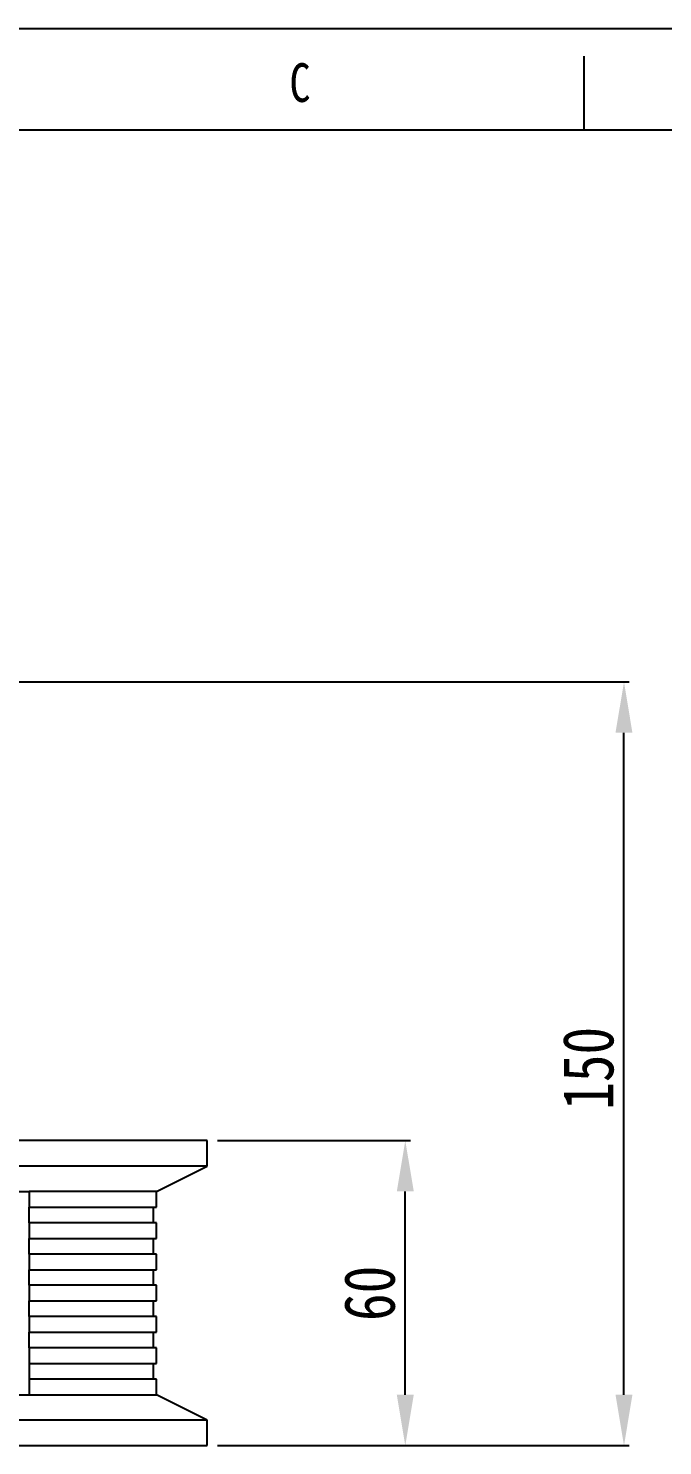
# Model space of a CAD drawing. Header units: millimetres. Extents: x 2797 to 5646, y -2218 to -1126.
# Drawn here: x 3039.9 to 3164.7, y -1656.9 to -1378.1 of the extents above; entities that cross this region are included whole.
import ezdxf

# ---------------------------------------------------------------- set-up
doc = ezdxf.new("R2010")
doc.units = ezdxf.units.MM
doc.header["$LTSCALE"] = 32.67
doc.header["$PDMODE"] = 3
doc.header["$PDSIZE"] = 0.3
doc.layers.get('0').update_dxf_attribs({"linetype": 'CONTINUOUS'})
doc.layers.get('Defpoints').update_dxf_attribs({"linetype": 'CONTINUOUS'})
doc.layers.add('OUTLINE', color=2, linetype='CONTINUOUS')
doc.styles.get("Standard").update_dxf_attribs({"font": 'txt', "width": 0.8})
doc.dimstyles.new('DIMSTYLE_1', dxfattribs={"dimtxt": 3.5, "dimasz": 3.5, "dimexe": 1, "dimexo": 1, "dimgap": 1, "dimtad": 1, "dimzin": 0, "dimdsep": 46, "dimtxsty": 'Standard', "dimcen": 0, "dimclrd": 5, "dimclre": 5, "dimazin": 0, "dimtp": 0.3, "dimtm": 0.3, "dimtfac": 1, "dimtofl": 0, "dimtmove": 0, "dimatfit": 3, "dimfxl": 0, "dimtolj": 1, "dimtzin": 0, "dimarcsym": 0})

# ---------------------------------------------------------------- blocks, each defined once
blk = doc.blocks.new('*D59')
at = {"color": 3, "lineweight": -2}
for p, q in [((3077.11, -1596.88), (3115.05, -1596.88)), ((3114.05, -1646.88), (3114.05, -1606.88)), ((3077.11, -1656.88), (3115.05, -1656.88))]:
    blk.add_line(p, q, dxfattribs=at)
at = {"color": 3}
for points in [[(3112.38, -1606.88), (3115.72, -1606.88), (3114.05, -1596.88)], [(3112.38, -1646.88), (3115.72, -1646.88), (3114.05, -1656.88)]]:
    blk.add_solid(points, dxfattribs=at)
at = {"layer": 'Defpoints', "color": 0}
for p in [(3075.11, -1596.88), (3114.05, -1596.88), (3075.11, -1656.88)]:
    blk.add_point(p, dxfattribs=at)
at = {"color": 3, "insert": (3107.05, -1626.93), "char_height": 10, "attachment_point": 5, "rotation": 90}
blk.add_mtext('\\A1;60', dxfattribs=at)
blk = doc.blocks.new('*D60')
at = {"color": 3, "lineweight": -2}
for p, q in [((2981.12, -1506.68), (3158.06, -1506.68)), ((3157.06, -1646.88), (3157.06, -1516.68)), ((3077.11, -1656.88), (3158.06, -1656.88))]:
    blk.add_line(p, q, dxfattribs=at)
at = {"color": 3}
for points in [[(3155.39, -1516.68), (3158.72, -1516.68), (3157.06, -1506.68)], [(3155.39, -1646.88), (3158.72, -1646.88), (3157.06, -1656.88)]]:
    blk.add_solid(points, dxfattribs=at)
at = {"layer": 'Defpoints', "color": 0}
for p in [(2979.12, -1506.68), (3157.06, -1506.68), (3075.11, -1656.88)]:
    blk.add_point(p, dxfattribs=at)
at = {"color": 3, "insert": (3150.06, -1582.67), "char_height": 10, "attachment_point": 5, "rotation": 90}
blk.add_mtext('\\A1;150', dxfattribs=at)

msp = doc.modelspace()

# ---------------------------------------------------------------- linework, layer by layer
at = {"color": 7, "linetype": 'Continuous'}
for p, q in [((2796.82, -1378.13), (3390.82, -1378.13)), ((3149.22, -1398.13), (3149.22, -1383.59)), ((3370.82, -1398.13), (2816.82, -1398.13))]:
    msp.add_line(p, q, dxfattribs=at)
at = {"layer": 'OUTLINE', "color": 7}
for p, q in [((3040.11, -1596.88), (3038.06, -1596.88)), ((3075.11, -1596.88), (3040.11, -1596.88)), ((3075.11, -1601.88), (3075.11, -1596.88)), ((3040.11, -1601.88), (2910.11, -1601.88)), ((3075.11, -1601.88), (3040.11, -1601.88)), ((3065.11, -1606.88), (3075.11, -1601.88)), ((2910.11, -1606.88), (3040.11, -1606.88)), ((3061.1, -1606.88), (3040.11, -1606.88)), ((3040.11, -1606.88), (3040.11, -1609.96)), ((3063.48, -1606.88), (3061.1, -1606.88)), ((3065.11, -1606.88), (3063.48, -1606.88)), ((3065.11, -1609.96), (3065.11, -1606.88)), ((3040.11, -1613.03), (3040.11, -1609.96)), ((3040.11, -1609.96), (3065.11, -1609.96)), ((3064.51, -1613.03), (3064.51, -1609.96)), ((3040.11, -1613.03), (3040.11, -1616.11)), ((3065.11, -1613.03), (3040.11, -1613.03)), ((3065.11, -1616.11), (3065.11, -1613.03)), ((3040.11, -1619.19), (3040.11, -1616.11)), ((3040.11, -1616.11), (3065.11, -1616.11)), ((3064.51, -1619.19), (3064.51, -1616.11)), ((3040.1, -1619.19), (3040.11, -1619.19)), ((3040.11, -1619.19), (3040.11, -1622.27)), ((3065.11, -1619.19), (3040.11, -1619.19)), ((3065.11, -1622.27), (3065.11, -1619.19)), ((3040.11, -1625.34), (3040.11, -1622.27)), ((3040.11, -1622.27), (3065.11, -1622.27)), ((3064.51, -1625.34), (3064.51, -1622.27)), ((3040.11, -1625.34), (3040.11, -1628.42)), ((3065.11, -1625.34), (3040.11, -1625.34)), ((3065.11, -1628.42), (3065.11, -1625.34)), ((3040.11, -1631.5), (3040.11, -1628.42)), ((3040.11, -1628.42), (3065.11, -1628.42)), ((3064.51, -1631.5), (3064.51, -1628.42)), ((3040.11, -1631.5), (3040.11, -1634.57)), ((3065.11, -1631.5), (3040.11, -1631.5)), ((3065.11, -1634.57), (3065.11, -1631.5)), ((3040.11, -1637.65), (3040.11, -1634.57)), ((3040.11, -1634.57), (3065.11, -1634.57)), ((3064.51, -1637.65), (3064.51, -1634.57)), ((3065.11, -1637.65), (3040.11, -1637.65)), ((3040.11, -1637.65), (3040.11, -1640.73)), ((3065.11, -1640.73), (3065.11, -1637.65)), ((3040.11, -1640.73), (3065.11, -1640.73)), ((3040.11, -1640.73), (3040.11, -1643.8)), ((3064.51, -1643.8), (3064.51, -1640.73)), ((3065.11, -1643.8), (3040.11, -1643.8)), ((3040.11, -1643.8), (3040.11, -1646.88)), ((3065.11, -1646.88), (3065.11, -1643.8)), ((2981.12, -1646.88), (3040.11, -1646.88)), ((3040.11, -1646.88), (3065.11, -1646.88)), ((3075.11, -1651.88), (3065.11, -1646.88)), ((3040.11, -1651.88), (2910.11, -1651.88)), ((3075.11, -1651.88), (3040.11, -1651.88)), ((3075.11, -1656.88), (3075.11, -1651.88)), ((2910.11, -1656.88), (3040.11, -1656.88)), ((3040.11, -1656.88), (3075.11, -1656.88))]:
    msp.add_line(p, q, dxfattribs=at)

# ---------------------------------------------------------------- texts
at = {"insert": (3093.34, -1388.86), "char_height": 7.62, "attachment_point": 5}
msp.add_mtext_dynamic_manual_height_columns('C', width=10, gutter_width=12.5, heights=[0], dxfattribs=at)

# ---------------------------------------------------------------- dimensions: what is measured, and where the dimension line sits
for base, p2, picture, middle in [((3157.06, -1506.68), (2979.12, -1506.68), '*D60', (3157.06, -1582.67)), ((3114.05, -1596.88), (3075.11, -1596.88), '*D59', (3114.05, -1626.93))]:
    dim = msp.add_linear_dim(base=base, p1=(3075.11, -1656.88), p2=p2, angle=90, dimstyle='DIMSTYLE_1', override={"dimtxt": 10, "dimasz": 10, "dimexo": 2, "dimgap": 2, "dimdec": 0, "dimclrd": 3, "dimclre": 3, "dimclrt": 3, "dimtdec": 0, "dimfxl": 1.25, "dimtfill": 1})
    dim.commit()
    dim.dimension.update_dxf_attribs({"geometry": picture, "text_midpoint": middle, "dimtype": 160})

doc.saveas('drawing.dxf')
